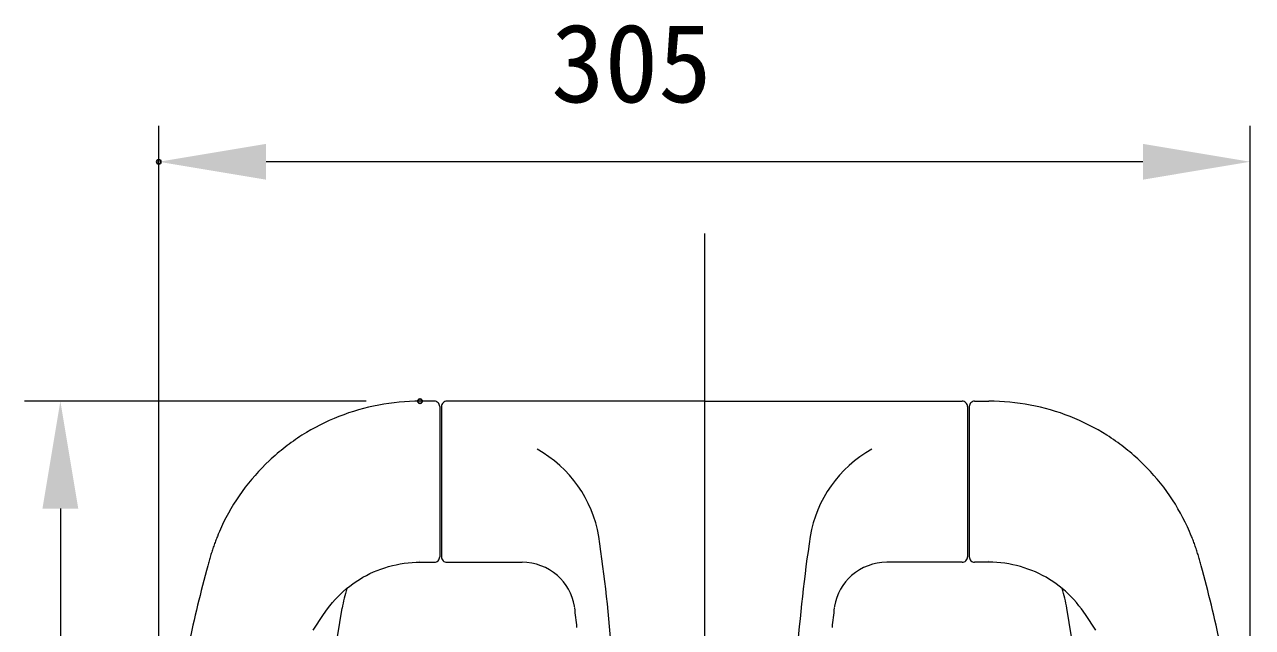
# Model space of a CAD drawing. Units: millimetres, scale not verified. Extents: x -203 to 203, y -143 to 143.
# Drawn here: x -176 to -141.69, y -3.01 to 13.83 of the extents above; entities that cross this region are included whole.
import ezdxf
from ezdxf.enums import TextEntityAlignment as Align

# ---------------------------------------------------------------- set-up
doc = ezdxf.new("R2010")
doc.units = ezdxf.units.MM
doc.header["$LTSCALE"] = 0.25
doc.header["$PDMODE"] = 32
doc.header["$PDSIZE"] = 0.125
for name, color, linetype, lineweight in [('0-1_DIMENSION_LINES$02_DIMENSI', 7, 'Continuous', 18), ('0-8_DIMENSION_LINES$03_LINES', 7, 'Continuous', 18), ('0-9_DIMENSION_LINES$04_SUB_LIN', 4, 'Continuous', 18), ('0-A_DIMENSION_LINES$01_CENTER_', 7, 'Continuous', 18)]:
    doc.layers.add(name, color=color, linetype=linetype, lineweight=lineweight)
doc.layers.add('0-2_DEFPOINTS', color=7, linetype='Continuous')
doc.styles.add('ＭＳ ゴシック', font='')
doc.styles.get('ＭＳ ゴシック').set_extended_font_data('MS Gothic')

# ---------------------------------------------------------------- blocks, each defined once
blk = doc.blocks.new('D27')
at = {"layer": '0-1_DIMENSION_LINES$02_DIMENSI'}
for p, q in [((43.55, 151.8139), (34, 151.8139)), ((35, 148.814), (35, 57.4998))]:
    blk.add_line(p, q, dxfattribs=at)
blk.add_solid([(35.5, 148.814), (34.5, 148.814), (35, 151.8139)], dxfattribs=at)
at = {"layer": '0-2_DEFPOINTS'}
blk.add_point((45.05, 151.8139), dxfattribs=at)
blk = doc.blocks.new('D44')
at = {"layer": '0-1_DIMENSION_LINES$02_DIMENSI'}
for p, q in [((37.75, 138.5107), (37.75, 159.5)), ((68.2499, 138.5107), (68.2499, 159.5)), ((65.2501, 158.5), (40.7498, 158.5))]:
    blk.add_line(p, q, dxfattribs=at)
for points in [[(40.7498, 159), (40.7498, 158), (37.75, 158.5)], [(65.2501, 158), (65.2501, 159), (68.2499, 158.5)]]:
    blk.add_solid(points, dxfattribs=at)
at = {"layer": '0-2_DEFPOINTS'}
for p in [(37.75, 158.5), (37.75, 137.0107), (68.2499, 137.0107)]:
    blk.add_point(p, dxfattribs=at)
at = {"layer": '0-1_DIMENSION_LINES$02_DIMENSI', "style": 'ＭＳ ゴシック'}
blk.add_text('305', height=2.199, dxfattribs=at).set_placement((48.7142, 159.5), align=Align.BOTTOM_LEFT)

msp = doc.modelspace()

# ---------------------------------------------------------------- linework, layer by layer
at = {"layer": '0-8_DIMENSION_LINES$03_LINES'}
for p, q in [((-164.55, 3.3139), (-164.95, 3.3139)), ((-164.4, 3.1638), (-164.4, -1.0361)), ((-164.35, 3.1639), (-164.35, 3.1632)), ((-164.35, 3.1632), (-164.35, 3.1619)), ((-164.35, 3.1619), (-164.35, 3.1616)), ((-164.35, 3.1616), (-164.35, 3.1608)), ((-164.35, 3.1608), (-164.35, 3.1576)), ((-164.35, 3.1608), (-164.35, -1.0362)), ((-164.35, 3.1007), (-164.35, 3.0999)), ((-157, 3.3139), (-164.2, 3.3139)), ((-157, 3.3139), (-149.8, 3.3139)), ((-149.65, 3.1639), (-149.65, 3.1632)), ((-149.65, 3.1632), (-149.65, 3.1619)), ((-149.65, 3.1619), (-149.65, 3.1616)), ((-149.65, 3.1616), (-149.65, 3.1608)), ((-149.65, 3.1608), (-149.65, -1.0362)), ((-149.65, 3.1608), (-149.65, 3.1576)), ((-149.65, 3.1007), (-149.65, 3.0999)), ((-149.6, 3.1638), (-149.6, -1.0361)), ((-149.45, 3.3139), (-149.05, 3.3139)), ((-166.0397, -1.3742), (-165.9345, -1.3384)), ((-165.9345, -1.3384), (-165.8281, -1.3063)), ((-165.8281, -1.3063), (-165.7206, -1.278)), ((-165.7206, -1.278), (-165.6122, -1.2534)), ((-165.6122, -1.2534), (-165.5031, -1.2326)), ((-165.5031, -1.2326), (-165.3932, -1.2156)), ((-165.3932, -1.2156), (-165.2829, -1.2025)), ((-165.2829, -1.2025), (-165.1721, -1.1932)), ((-165.1721, -1.1932), (-165.0611, -1.1877)), ((-165.0611, -1.1877), (-164.95, -1.1861)), ((-164.95, -1.1461), (-164.95, -1.1466)), ((-164.95, -1.1512), (-164.95, -1.1517)), ((-164.95, -1.1559), (-164.95, -1.1564)), ((-164.95, -1.1822), (-164.95, -1.1829)), ((-164.95, -1.1851), (-164.95, -1.1851)), ((-164.95, -1.1862), (-164.55, -1.1862)), ((-164.2, -1.1861), (-162.0956, -1.1861)), ((-149.8, -1.1861), (-151.9044, -1.1861)), ((-149.05, -1.1862), (-149.45, -1.1862)), ((-149.05, -1.1461), (-149.05, -1.1466)), ((-149.05, -1.1512), (-149.05, -1.1517)), ((-149.05, -1.1559), (-149.05, -1.1564)), ((-149.05, -1.1822), (-149.05, -1.1829)), ((-149.05, -1.1851), (-149.05, -1.1851)), ((-148.9389, -1.1877), (-149.05, -1.1861)), ((-148.8279, -1.1932), (-148.9389, -1.1877)), ((-148.7171, -1.2025), (-148.8279, -1.1932)), ((-148.6068, -1.2156), (-148.7171, -1.2025)), ((-148.4969, -1.2326), (-148.6068, -1.2156)), ((-148.3878, -1.2534), (-148.4969, -1.2326)), ((-148.2794, -1.278), (-148.3878, -1.2534)), ((-148.1719, -1.3063), (-148.2794, -1.278)), ((-148.0655, -1.3384), (-148.1719, -1.3063)), ((-147.9603, -1.3742), (-148.0655, -1.3384)), ((-166.7328, -1.7234), (-166.6393, -1.6633)), ((-166.6393, -1.6633), (-166.5437, -1.6065)), ((-166.5437, -1.6065), (-166.4463, -1.5531)), ((-166.4463, -1.5531), (-166.347, -1.5031)), ((-166.347, -1.5031), (-166.2461, -1.4565)), ((-166.2461, -1.4565), (-166.1436, -1.4136)), ((-166.1436, -1.4136), (-166.0397, -1.3742)), ((-147.8564, -1.4136), (-147.9603, -1.3742)), ((-147.7539, -1.4565), (-147.8564, -1.4136)), ((-147.653, -1.5031), (-147.7539, -1.4565)), ((-147.5537, -1.5531), (-147.653, -1.5031)), ((-147.4563, -1.6065), (-147.5537, -1.5531)), ((-147.3607, -1.6633), (-147.4563, -1.6065)), ((-147.2672, -1.7234), (-147.3607, -1.6633)), ((-167.1658, -2.0704), (-167.0842, -1.9951)), ((-167.0842, -1.9951), (-166.9999, -1.9226)), ((-166.9999, -1.9226), (-166.9132, -1.8531)), ((-166.9132, -1.8531), (-166.8241, -1.7867)), ((-166.8241, -1.7867), (-166.7328, -1.7234)), ((-147.1759, -1.7867), (-147.2672, -1.7234)), ((-147.0868, -1.8531), (-147.1759, -1.7867)), ((-147.0001, -1.9226), (-147.0868, -1.8531)), ((-146.9158, -1.9951), (-147.0001, -1.9226)), ((-146.8342, -2.0704), (-146.9158, -1.9951)), ((-167.5323, -2.4873), (-167.4649, -2.3989)), ((-167.4649, -2.3989), (-167.3945, -2.3129)), ((-167.3945, -2.3129), (-167.3211, -2.2295)), ((-167.3211, -2.2295), (-167.2449, -2.1486)), ((-167.2449, -2.1486), (-167.1658, -2.0704)), ((-146.7551, -2.1486), (-146.8342, -2.0704)), ((-146.6789, -2.2295), (-146.7551, -2.1486)), ((-146.6055, -2.3129), (-146.6789, -2.2295)), ((-146.5351, -2.3989), (-146.6055, -2.3129)), ((-146.4677, -2.4873), (-146.5351, -2.3989)), ((-167.9396, -3.0818), (-167.6471, -2.6485)), ((-167.6471, -2.6485), (-167.5323, -2.4873)), ((-146.3529, -2.6485), (-146.4677, -2.4873)), ((-146.0604, -3.0818), (-146.3529, -2.6485))]:
    msp.add_line(p, q, dxfattribs=at)
for centre, radius, start, end in [((-164.9541, -2.8616), 6.1751, 100.73405, 111.49353), ((-164.95, -2.8851), 6.1989, 89.9997, 100.73045), ((-164.55, 3.1638), 0.15, 0.00035, 90.00043), ((-164.2, 3.1639), 0.15, 90.00006, 180.00025), ((-149.8, 3.1639), 0.15, 359.99975, 89.99994), ((-149.45, 3.1638), 0.15, 89.99957, 179.99965), ((-149.05, -2.8851), 6.1989, 79.26955, 90.0003), ((-149.0459, -2.8616), 6.1751, 68.50647, 79.26595), ((-164.9702, -2.8193), 6.1299, 111.49811, 122.31578), ((-149.0298, -2.8193), 6.1299, 57.68422, 68.50189), ((-164.9912, -2.7843), 6.089, 122.3255, 127.76122), ((-149.0088, -2.7843), 6.089, 52.23878, 57.6745), ((-164.9932, -2.7794), 6.0839, 130.49168, 133.20818), ((-165.004, -2.7671), 6.0675, 127.76444, 130.48954), ((-148.996, -2.7671), 6.0675, 49.51046, 52.23556), ((-149.0068, -2.7794), 6.0839, 46.79182, 49.50832), ((-165.0275, -2.744), 6.0346, 133.20135, 144.13853), ((-148.9725, -2.744), 6.0346, 35.86147, 46.79865), ((-165.0807, -2.7046), 5.9684, 144.14549, 155.1876), ((-148.9193, -2.7046), 5.9684, 24.8124, 35.85451), ((-165.104, -2.6926), 5.9423, 155.19889, 157.97262), ((-148.896, -2.6926), 5.9423, 22.02738, 24.80111), ((-165.1191, -2.6865), 5.926, 159.36358, 160.75579), ((-165.1151, -2.6879), 5.9302, 157.97365, 159.36396), ((-148.8849, -2.6879), 5.9302, 20.63604, 22.02635), ((-148.8809, -2.6865), 5.926, 19.24421, 20.63642), ((-162.4303, -3.4606), 8.724, 163.66917, 164.61211), ((-164.7083, -2.8116), 6.3554, 162.85958, 163.50923), ((-165.0815, -2.6985), 5.9655, 162.14976, 162.84178), ((-165.1206, -2.686), 5.9245, 160.75521, 162.1485), ((-148.8794, -2.686), 5.9245, 17.8515, 19.24479), ((-148.9185, -2.6985), 5.9655, 17.15822, 17.85024), ((-149.2917, -2.8116), 6.3554, 16.49077, 17.14042), ((-151.5697, -3.4606), 8.724, 15.38789, 16.33083), ((-133.7714, -11.4698), 38.481, 164.6496, 166.34678), ((-136.3336, -10.7627), 35.823, 164.42733, 164.65534), ((-164.55, -1.0361), 0.15, 269.99957, 359.99965), ((-164.2, -1.0362), 0.15, 179.99452, 270.00516), ((-162.0914, -2.6727), 1.4858, 48.73241, 90.16202), ((-151.9086, -2.6727), 1.4858, 89.83798, 131.26759), ((-149.8, -1.0362), 0.15, 269.99484, 0.00548), ((-149.45, -1.0361), 0.15, 180.00035, 270.00043), ((-177.6664, -10.7627), 35.823, 15.34466, 15.57267), ((-180.2286, -11.4698), 38.481, 13.65322, 15.3504), ((-162.0683, -2.6529), 1.4557, 9.57934, 48.90183), ((-151.9317, -2.6529), 1.4557, 131.09817, 170.42066), ((-133.8478, -11.4515), 38.4023, 166.34641, 169.74655), ((-180.1522, -11.4515), 38.4023, 10.25345, 13.65359), ((-161.857, -2.606), 1.2396, 7.08522, 9.06703), ((-206.5591, -7.9442), 46.2593, 6.12817, 6.81032), ((-107.4409, -7.9442), 46.2593, 173.18968, 173.87183), ((-152.143, -2.606), 1.2396, 170.93297, 172.91478)]:
    msp.add_arc(centre, radius, start, end, dxfattribs=at)
at = {"layer": '0-9_DIMENSION_LINES$04_SUB_LIN'}
for p, q in [((-167.2534, -3.266), (-167.1262, -2.4709)), ((-146.7466, -3.266), (-146.8738, -2.4709))]:
    msp.add_line(p, q, dxfattribs=at)
for centre, radius, start, end in [((-163.3562, -1.0414), 3.4508, 9.60074, 60.83775), ((-150.6438, -1.0414), 3.4508, 119.16225, 170.39926), ((-203.435, -7.0049), 43.9702, 359.76682, 8.55243), ((-110.565, -7.0049), 43.9702, 171.44757, 180.23318), ((-162.9465, -3.1577), 4.2355, 162.98318, 170.66861), ((-151.0535, -3.1577), 4.2355, 9.33139, 17.01682)]:
    msp.add_arc(centre, radius, start, end, dxfattribs=at)
at = {"layer": '0-A_DIMENSION_LINES$01_CENTER_'}
msp.add_line((-157, 8), (-157, -96), dxfattribs=at)

# ---------------------------------------------------------------- block references
at = {"layer": '0-1_DIMENSION_LINES$02_DIMENSI'}
for name in ['D44', 'D27']:
    msp.add_blockref(name, (-210, -148.5), dxfattribs=at)

doc.saveas('drawing.dxf')
